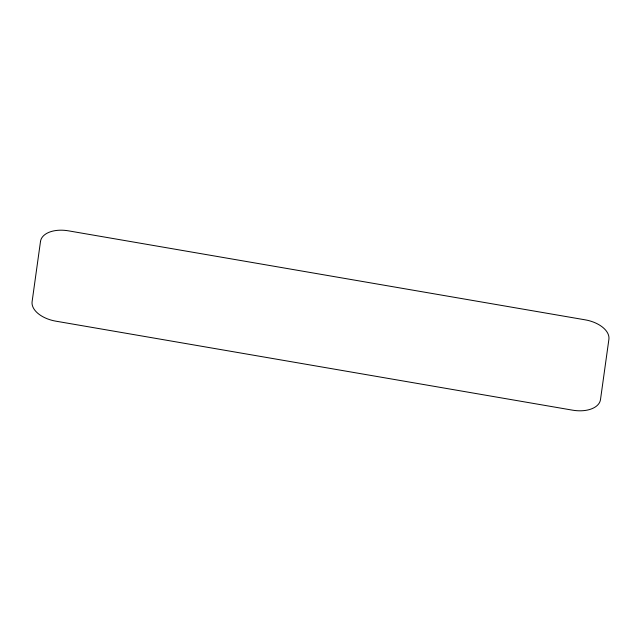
<?xml version="1.0" encoding="UTF-8"?>
<svg xmlns="http://www.w3.org/2000/svg" width="641" height="641" viewBox="0 0 641 641"><rect width="100%" height="100%" fill="white"/><g stroke="black" fill="none" stroke-linecap="round" stroke-linejoin="round"><path stroke-width="0.96" d="M40.503 241.433L32.106 301.663A26.225 15.192 10.7 0 0 55.839 321.165L572.565 410.168A26.225 15.192 10.7 0 0 600.497 399.567L608.894 339.337A26.225 15.192 10.7 0 0 585.161 319.835L68.435 230.832A26.225 15.192 10.7 0 0 40.503 241.433"/></g></svg>
